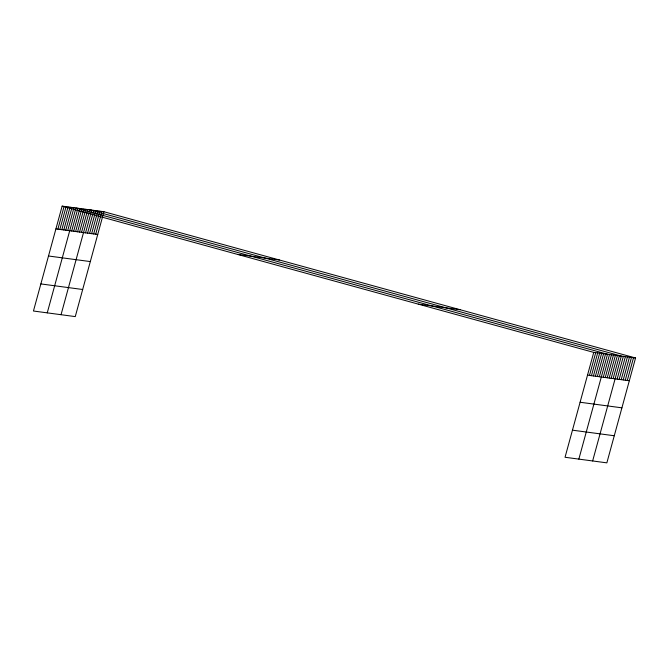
<?xml version="1.0" encoding="UTF-8"?>
<svg xmlns="http://www.w3.org/2000/svg" width="669" height="669" viewBox="0 0 669 669"><rect width="100%" height="100%" fill="white"/><g stroke="black" fill="none" stroke-linecap="round" stroke-linejoin="round"><path stroke-width="1" d="M103.954 211.73L62.142 206.144L33.45 311.018L75.263 316.604L103.954 211.73L635.55 357.982L606.858 462.856L565.046 457.27L593.738 352.396L635.55 357.982M57.885 229.158L64.115 206.403M59.859 229.425L66.08 206.671M61.832 229.684L68.054 206.93M63.798 229.952L70.028 207.198M65.771 230.211L72.001 207.457M67.745 230.479L73.966 207.725M47.248 312.866L75.94 207.984L607.536 354.236L578.844 459.118M71.683 231.006L77.913 208.251M73.657 231.265L79.879 208.511M75.63 231.524L81.852 208.778M77.596 231.792L83.826 209.037M79.569 232.051L85.799 209.305M81.543 232.319L87.764 209.564M61.046 314.706L89.738 209.832L621.334 356.084L592.642 460.958M85.54 232.854L91.77 210.099M87.572 233.121L93.802 210.367M89.604 233.397L95.834 210.643M91.636 233.665L97.858 210.911M93.668 233.941L99.89 211.187M95.7 234.209L101.922 211.454M589.481 375.409L595.711 352.663M591.455 375.677L597.676 352.923M593.428 375.936L599.65 353.182M595.402 376.204L601.623 353.449M597.367 376.463L603.597 353.709M599.34 376.731L605.562 353.976M603.279 377.257L609.509 354.503M605.253 377.517L611.474 354.762M607.226 377.784L613.448 355.03M609.2 378.044L615.421 355.289M611.165 378.311L617.395 355.557M613.139 378.57L619.36 355.816M617.144 379.106L623.366 356.351M619.168 379.373L625.398 356.627M621.2 379.649L627.43 356.895M623.232 379.917L629.454 357.162M625.264 380.193L631.486 357.438M627.296 380.46L633.518 357.706M55.92 228.898L97.733 234.476M237.57 254.404L279.383 259.99M418.309 304.136L460.121 309.714M48.503 256.001L90.315 261.579M40.868 283.924L82.68 289.501M587.516 375.15L629.328 380.736M580.098 402.253L621.911 407.831M572.463 430.175L614.276 435.753M62.142 206.144L593.738 352.396"/></g></svg>
